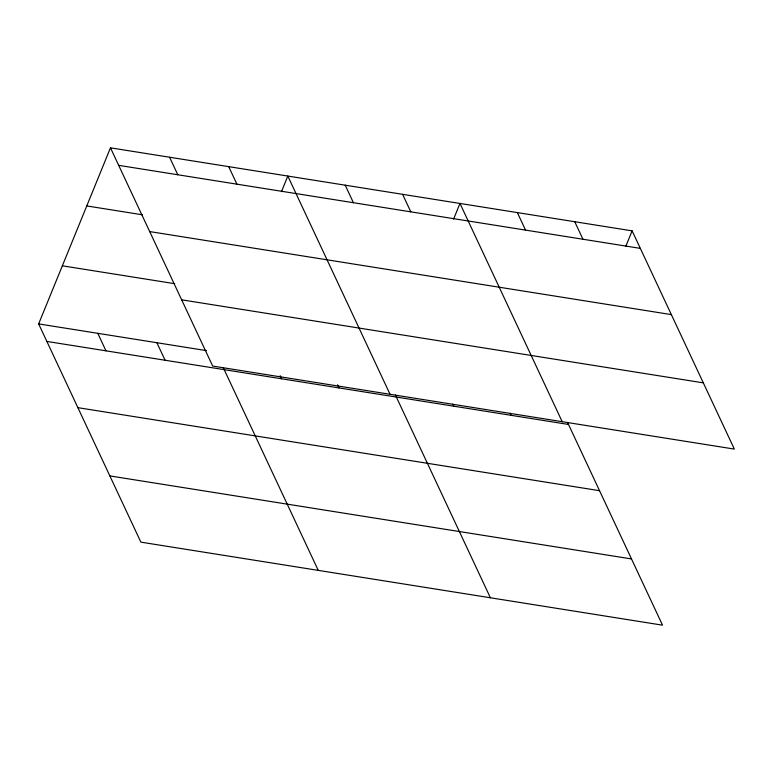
<?xml version="1.0" encoding="UTF-8"?>
<svg xmlns="http://www.w3.org/2000/svg" width="773" height="773" viewBox="0 0 773 773"><rect width="100%" height="100%" fill="white"/><g stroke="black" fill="none" stroke-linecap="round" stroke-linejoin="round"><path stroke-width="1.16" d="M567.546 422.396L662.529 625.173L140.879 542.144L38.65 323.906L110.471 147.827L632.121 230.856L734.35 449.094L212.691 366.064L110.471 147.827M281.449 191.704L287.827 176.06L390.056 394.288M453.596 219.107L459.974 203.454L562.203 421.691M625.744 246.5L632.121 230.856M118.675 165.345L640.324 248.375M86.769 205.937L142.338 214.778M149.701 231.581L671.351 314.611M62.352 265.806L174.679 283.681M181.665 299.827L703.324 382.857M38.65 323.906L206.555 350.633M46.853 341.424L568.513 424.454M77.88 407.661L599.539 490.691M109.853 475.907L631.502 558.937M574.745 221.725L582.948 239.244M517.359 212.594L525.563 230.112M510.161 413.265L511.127 415.323M402.598 194.323L410.801 211.841M452.785 404.124L453.751 406.192M345.212 185.191L353.416 202.71M395.399 394.993L490.391 597.771M337.53 384.828L338.98 387.92M228.711 166.649L236.915 184.167M280.155 375.697L281.604 378.789M169.587 157.238L177.79 174.756M223.252 367.6L318.244 570.368M156.89 342.729L165.093 360.247M97.775 333.318L105.978 350.836"/></g></svg>
